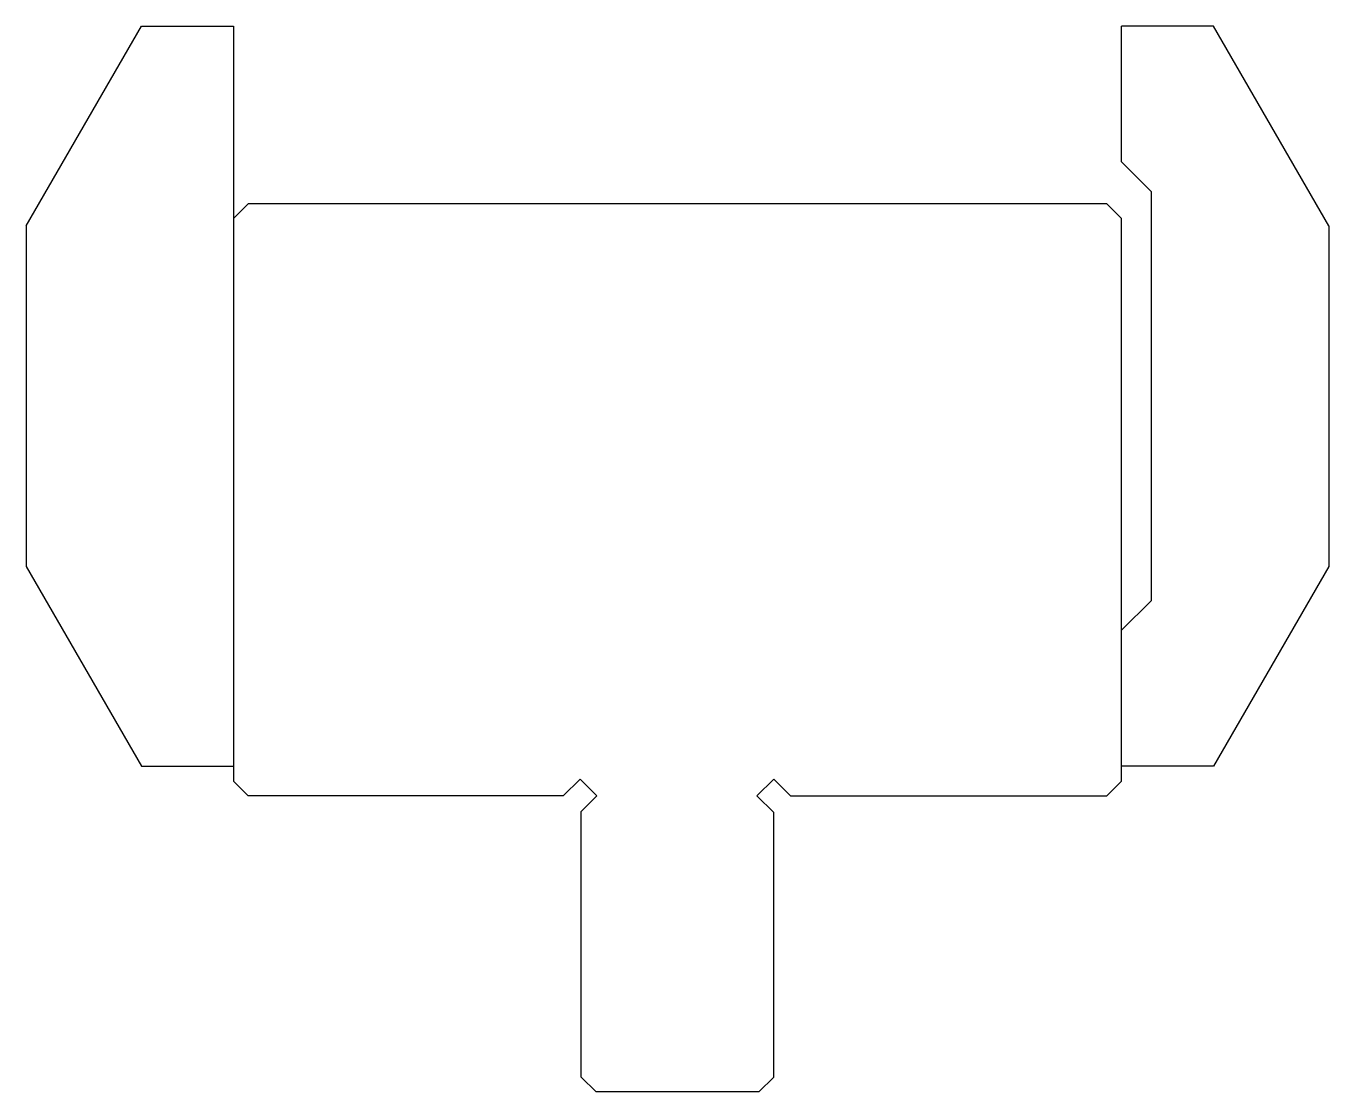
# Model space of a CAD drawing. Header units: metres. Extents: x 87.2 to 175.2, y 121 to 193.
import ezdxf

# ---------------------------------------------------------------- set-up
doc = ezdxf.new("R2010")
doc.units = ezdxf.units.M

msp = doc.modelspace()

# ---------------------------------------------------------------- linework, layer by layer
for p, q in [((87.166276, 179.538598), (94.960504, 193.038597)), ((94.960504, 193.038597), (101.166279, 193.038597)), ((101.166279, 193.038597), (101.166272, 142.038602)), ((167.372027, 193.03864), (161.166254, 193.03864)), ((161.166254, 183.856775), (161.166254, 193.03864)), ((175.166254, 179.538642), (167.372027, 193.03864)), ((163.166254, 181.856775), (161.166254, 183.856775)), ((163.166254, 181.856775), (163.166254, 154.220506)), ((101.166276, 180.038604), (102.166276, 181.038604)), ((160.166277, 181.038599), (102.166276, 181.038604)), ((161.166278, 180.038598), (160.166277, 181.038599)), ((87.166276, 179.538598), (87.166276, 156.538595)), ((161.166272, 142.038601), (161.166277, 180.038598)), ((175.166254, 179.538642), (175.166254, 156.538639)), ((87.166276, 156.538595), (94.960504, 143.038597)), ((175.166254, 156.538639), (167.372027, 143.03864)), ((163.166254, 154.220506), (161.166254, 152.220506)), ((94.960504, 143.038597), (101.166276, 143.038597)), ((167.372027, 143.03864), (161.166255, 143.03864)), ((101.166272, 142.038602), (102.166269, 141.038604)), ((123.451349, 141.038602), (124.582719, 142.169973)), ((125.71409, 141.038602), (124.582719, 142.169973)), ((136.534912, 141.038601), (137.666283, 142.169971)), ((138.797654, 141.038601), (137.666283, 142.169971)), ((160.16627, 141.038599), (161.166272, 142.038601)), ((123.451349, 141.038602), (102.166269, 141.038604)), ((124.666283, 139.990794), (125.71409, 141.038602)), ((137.666283, 139.90723), (136.534912, 141.038601)), ((138.797654, 141.038601), (160.16627, 141.038599)), ((124.666283, 122.038602), (124.666283, 139.990794)), ((137.666283, 122.038601), (137.666283, 139.90723)), ((125.666283, 121.038602), (124.666283, 122.038602)), ((136.666283, 121.038601), (137.666283, 122.038601)), ((136.666283, 121.038601), (125.666283, 121.038602))]:
    msp.add_line(p, q)

doc.saveas('drawing.dxf')
